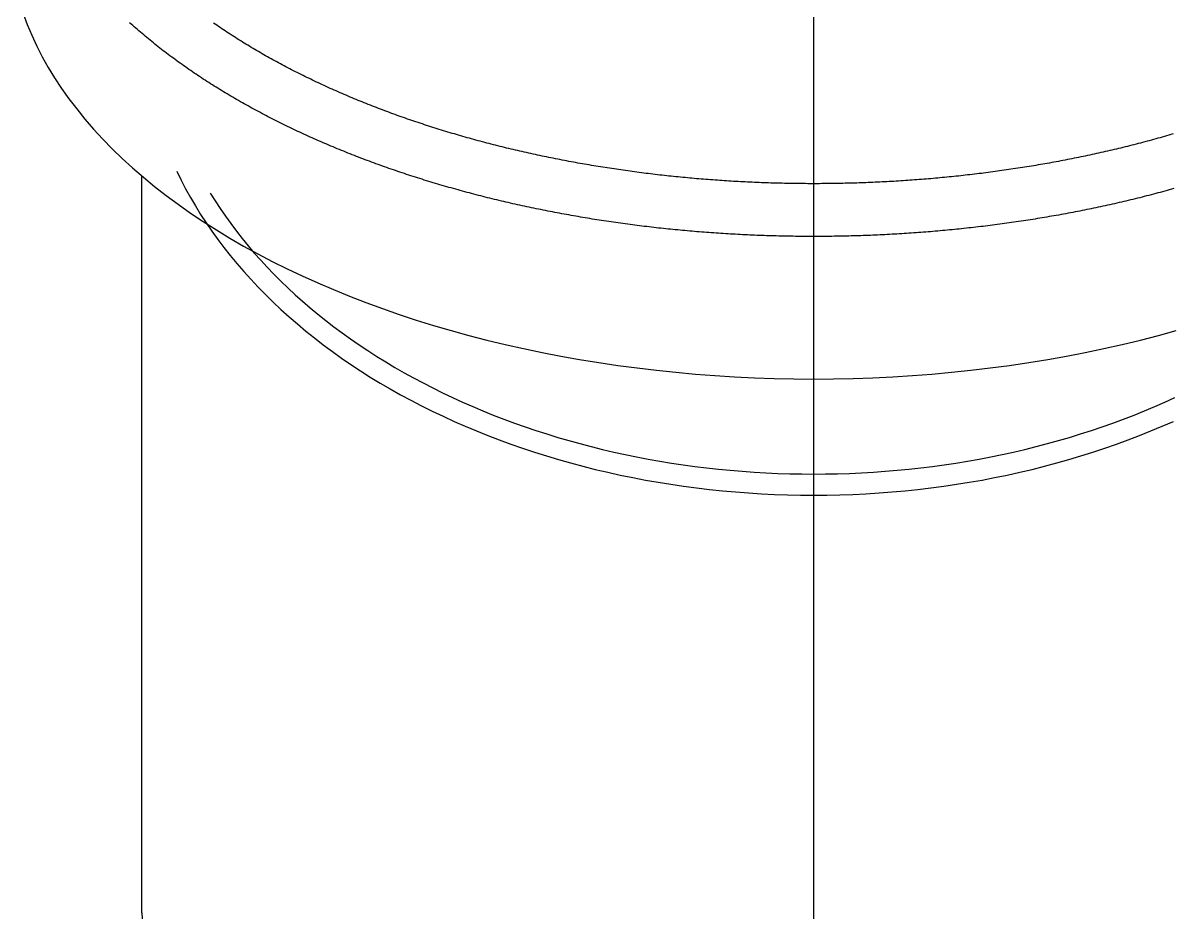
# Model space of a CAD drawing. Extents: x -8.1 to 47.2, y -19.1 to 36.3.
# Drawn here: x 34.48 to 42.18, y 23.64 to 29.6 of the extents above; entities that cross this region are included whole.
import ezdxf

# ---------------------------------------------------------------- set-up
doc = ezdxf.new("R2010")
doc.units = 0
doc.linetypes.add('CENTER', pattern=[50.8, 31.75, -6.35, 6.35, -6.35])
doc.layers.get('0').update_dxf_attribs({"linetype": 'CONTINUOUS'})
doc.layers.add('CENTER', color=1, linetype='CENTER')

msp = doc.modelspace()

# ---------------------------------------------------------------- linework, layer by layer
at = {"color": 7, "linetype": 'CONTINUOUS'}
msp.add_line((35.2764, 23.6438), (35.2764, 28.5794), dxfattribs=at)
for points in [[(34.4802, 29.667, 0), (34.5076, 29.594, 0), (34.5383, 29.5214, 0), (34.5721, 29.4492, 0), (34.609, 29.3775, 0), (34.649, 29.3064, 0), (34.6921, 29.2358, 0), (34.7383, 29.1659, 0), (34.7875, 29.0966, 0), (34.8397, 29.028, 0), (34.8949, 28.9601, 0), (34.953, 28.8931, 0), (35.0141, 28.8268, 0), (35.078, 28.7615, 0), (35.1447, 28.697, 0), (35.2142, 28.6335, 0), (35.2865, 28.5709, 0), (35.3615, 28.5094, 0), (35.4391, 28.4489, 0), (35.5194, 28.3895, 0), (35.6022, 28.3312, 0), (35.6875, 28.2741, 0), (35.7753, 28.2182, 0), (35.8655, 28.1636, 0), (35.9581, 28.1102, 0), (36.0529, 28.058, 0), (36.15, 28.0072, 0), (36.2493, 27.9578, 0), (36.3507, 27.9098, 0), (36.4542, 27.8631, 0), (36.5597, 27.818, 0), (36.6671, 27.7742, 0), (36.7764, 27.732, 0), (36.8875, 27.6913, 0), (37.0003, 27.6522, 0), (37.1148, 27.6146, 0), (37.2309, 27.5786, 0), (37.3485, 27.5443, 0), (37.4676, 27.5115, 0), (37.5881, 27.4804, 0), (37.71, 27.451, 0), (37.833, 27.4233, 0), (37.9572, 27.3973, 0), (38.0826, 27.3731, 0), (38.2089, 27.3505, 0), (38.3362, 27.3297, 0), (38.4643, 27.3107, 0), (38.5933, 27.2935, 0), (38.723, 27.278, 0), (38.8532, 27.2644, 0), (38.9841, 27.2525, 0), (39.1154, 27.2425, 0), (39.2471, 27.2342, 0), (39.3792, 27.2278, 0), (39.5115, 27.2233, 0), (39.6439, 27.2205, 0), (39.7764, 27.2196, 0), (39.909, 27.2205, 0), (40.0414, 27.2233, 0), (40.1737, 27.2278, 0), (40.3057, 27.2342, 0), (40.4375, 27.2425, 0), (40.5688, 27.2525, 0), (40.6996, 27.2644, 0), (40.8299, 27.278, 0), (40.9596, 27.2935, 0), (41.0885, 27.3107, 0), (41.2167, 27.3297, 0), (41.344, 27.3505, 0), (41.4703, 27.3731, 0), (41.5956, 27.3973, 0), (41.7199, 27.4233, 0), (41.8429, 27.451, 0), (41.9647, 27.4804, 0), (42.0852, 27.5115, 0), (42.2043, 27.5443, 0)], [(35.5107, 28.6106, 0), (35.5394, 28.552, 0), (35.5697, 28.4939, 0), (35.6016, 28.4361, 0), (35.6351, 28.3788, 0), (35.6702, 28.322, 0), (35.7069, 28.2657, 0), (35.745, 28.2099, 0), (35.7848, 28.1547, 0), (35.826, 28.1, 0), (35.8687, 28.0458, 0), (35.9129, 27.9923, 0), (35.9586, 27.9394, 0), (36.0057, 27.8872, 0), (36.0543, 27.8355, 0), (36.1042, 27.7846, 0), (36.1556, 27.7344, 0), (36.2083, 27.6849, 0), (36.2624, 27.6361, 0), (36.3178, 27.5881, 0), (36.3746, 27.5408, 0), (36.4326, 27.4944, 0), (36.4919, 27.4487, 0), (36.5524, 27.4039, 0), (36.6142, 27.3599, 0), (36.6772, 27.3168, 0), (36.7413, 27.2745, 0), (36.8066, 27.2331, 0), (36.873, 27.1927, 0), (36.9405, 27.1532, 0), (37.0091, 27.1146, 0), (37.0788, 27.0769, 0), (37.1495, 27.0403, 0), (37.2211, 27.0046, 0), (37.2938, 26.9699, 0), (37.3673, 26.9362, 0), (37.4418, 26.9035, 0), (37.5172, 26.8719, 0), (37.5934, 26.8413, 0), (37.6705, 26.8117, 0), (37.7484, 26.7833, 0), (37.827, 26.7559, 0), (37.9064, 26.7296, 0), (37.9865, 26.7043, 0), (38.0672, 26.6802, 0), (38.1486, 26.6573, 0), (38.2307, 26.6354, 0), (38.3133, 26.6147, 0), (38.3965, 26.5951, 0), (38.4802, 26.5767, 0), (38.5643, 26.5594, 0), (38.649, 26.5433, 0), (38.7341, 26.5283, 0), (38.8195, 26.5146, 0), (38.9054, 26.502, 0), (38.9915, 26.4906, 0), (39.078, 26.4803, 0), (39.1647, 26.4713, 0), (39.2517, 26.4635, 0), (39.3388, 26.4569, 0), (39.4262, 26.4514, 0), (39.5136, 26.4472, 0), (39.6012, 26.4442, 0), (39.6888, 26.4424, 0), (39.7764, 26.4418, 0), (39.8641, 26.4424, 0), (39.9517, 26.4442, 0), (40.0393, 26.4472, 0), (40.1267, 26.4514, 0), (40.2141, 26.4569, 0), (40.3012, 26.4635, 0), (40.3882, 26.4713, 0), (40.4749, 26.4803, 0), (40.5614, 26.4906, 0), (40.6475, 26.502, 0), (40.7334, 26.5146, 0), (40.8188, 26.5283, 0), (40.9039, 26.5433, 0), (40.9885, 26.5594, 0), (41.0727, 26.5767, 0), (41.1564, 26.5951, 0), (41.2396, 26.6147, 0), (41.3222, 26.6354, 0), (41.4042, 26.6573, 0), (41.4857, 26.6802, 0), (41.5664, 26.7043, 0), (41.6465, 26.7296, 0), (41.7259, 26.7559, 0), (41.8045, 26.7833, 0), (41.8824, 26.8117, 0), (41.9594, 26.8413, 0), (42.0357, 26.8719, 0), (42.1111, 26.9035, 0), (42.1855, 26.9362, 0)], [(35.7347, 28.4647, 0), (35.767, 28.4129, 0), (35.8007, 28.3616, 0), (35.8356, 28.3106, 0), (35.8719, 28.2602, 0), (35.9094, 28.2102, 0), (35.9483, 28.1607, 0), (35.9884, 28.1117, 0), (36.0297, 28.0632, 0), (36.0723, 28.0153, 0), (36.1161, 27.9679, 0), (36.1612, 27.9211, 0), (36.2074, 27.8749, 0), (36.2548, 27.8293, 0), (36.3034, 27.7843, 0), (36.3531, 27.7399, 0), (36.4039, 27.6962, 0), (36.4559, 27.6531, 0), (36.509, 27.6108, 0), (36.5631, 27.5691, 0), (36.6184, 27.5281, 0), (36.6746, 27.4878, 0), (36.7319, 27.4483, 0), (36.7902, 27.4095, 0), (36.8495, 27.3714, 0), (36.9098, 27.3342, 0), (36.971, 27.2977, 0), (37.0331, 27.262, 0), (37.0961, 27.2271, 0), (37.1601, 27.193, 0), (37.2249, 27.1598, 0), (37.2905, 27.1274, 0), (37.357, 27.0958, 0), (37.4242, 27.0651, 0), (37.4923, 27.0353, 0), (37.5611, 27.0063, 0), (37.6306, 26.9783, 0), (37.7008, 26.9511, 0), (37.7718, 26.9249, 0), (37.8433, 26.8996, 0), (37.9156, 26.8751, 0), (37.9884, 26.8517, 0), (38.0619, 26.8291, 0), (38.1359, 26.8076, 0), (38.2104, 26.7869, 0), (38.2855, 26.7673, 0), (38.3611, 26.7486, 0), (38.4371, 26.7308, 0), (38.5136, 26.7141, 0), (38.5905, 26.6984, 0), (38.6677, 26.6836, 0), (38.7454, 26.6698, 0), (38.8234, 26.6571, 0), (38.9017, 26.6453, 0), (38.9803, 26.6346, 0), (39.0592, 26.6248, 0), (39.1383, 26.6161, 0), (39.2176, 26.6084, 0), (39.2971, 26.6017, 0), (39.3767, 26.5961, 0), (39.4565, 26.5914, 0), (39.5364, 26.5878, 0), (39.6164, 26.5853, 0), (39.6964, 26.5837, 0), (39.7764, 26.5832, 0), (39.8565, 26.5837, 0), (39.9365, 26.5853, 0), (40.0165, 26.5878, 0), (40.0964, 26.5914, 0), (40.1762, 26.5961, 0), (40.2558, 26.6017, 0), (40.3353, 26.6084, 0), (40.4146, 26.6161, 0), (40.4937, 26.6248, 0), (40.5726, 26.6346, 0), (40.6512, 26.6453, 0), (40.7295, 26.6571, 0), (40.8075, 26.6698, 0), (40.8851, 26.6836, 0), (40.9624, 26.6984, 0), (41.0393, 26.7141, 0), (41.1158, 26.7308, 0), (41.1918, 26.7486, 0), (41.2674, 26.7673, 0), (41.3425, 26.7869, 0), (41.417, 26.8076, 0), (41.491, 26.8291, 0), (41.5645, 26.8517, 0), (41.6373, 26.8751, 0), (41.7095, 26.8996, 0), (41.7811, 26.9249, 0), (41.8521, 26.9511, 0), (41.9223, 26.9783, 0), (41.9918, 27.0063, 0), (42.0606, 27.0353, 0), (42.1287, 27.0651, 0), (42.1959, 27.0958, 0)]]:
    msp.add_polyline3d(points, dxfattribs=at)
at = {"color": 7}
for points in [[(42.1889, 28.4945, 0), (42.1738, 28.4903, 0), (42.1586, 28.486, 0), (42.1435, 28.4819, 0), (42.1283, 28.4777, 0), (42.1131, 28.4736, 0), (42.0979, 28.4695, 0), (42.0827, 28.4654, 0), (42.0674, 28.4614, 0), (42.0522, 28.4574, 0), (42.0369, 28.4534, 0), (42.0217, 28.4495, 0), (42.0064, 28.4456, 0), (41.9911, 28.4417, 0), (41.9758, 28.4378, 0), (41.9605, 28.434, 0), (41.9451, 28.4302, 0), (41.9298, 28.4264, 0), (41.9145, 28.4227, 0), (41.8991, 28.4189, 0), (41.8837, 28.4153, 0), (41.8683, 28.4116, 0), (41.8529, 28.408, 0), (41.8375, 28.4044, 0), (41.8221, 28.4008, 0), (41.8067, 28.3973, 0), (41.7912, 28.3937, 0), (41.7758, 28.3903, 0), (41.7603, 28.3868, 0), (41.7448, 28.3834, 0), (41.7293, 28.38, 0), (41.7138, 28.3766, 0), (41.6983, 28.3733, 0), (41.6828, 28.37, 0), (41.6673, 28.3667, 0), (41.6517, 28.3634, 0), (41.6362, 28.3602, 0), (41.6206, 28.357, 0), (41.605, 28.3538, 0), (41.5895, 28.3507, 0), (41.5739, 28.3475, 0), (41.5583, 28.3445, 0), (41.5426, 28.3414, 0), (41.527, 28.3384, 0), (41.5114, 28.3354, 0), (41.4957, 28.3324, 0), (41.4801, 28.3294, 0), (41.4644, 28.3265, 0), (41.4488, 28.3236, 0), (41.4331, 28.3208, 0), (41.4174, 28.3179, 0), (41.4017, 28.3151, 0), (41.386, 28.3124, 0), (41.3703, 28.3096, 0), (41.3545, 28.3069, 0), (41.3388, 28.3042, 0), (41.3231, 28.3015, 0), (41.3073, 28.2989, 0), (41.2915, 28.2963, 0), (41.2758, 28.2937, 0), (41.26, 28.2912, 0), (41.2442, 28.2886, 0), (41.2284, 28.2861, 0), (41.2126, 28.2837, 0), (41.1968, 28.2812, 0), (41.181, 28.2788, 0), (41.1651, 28.2764, 0), (41.1493, 28.2741, 0), (41.1335, 28.2717, 0), (41.1176, 28.2694, 0), (41.1018, 28.2672, 0), (41.0859, 28.2649, 0), (41.07, 28.2627, 0), (41.0541, 28.2605, 0), (41.0383, 28.2583, 0), (41.0224, 28.2562, 0), (41.0065, 28.2541, 0), (40.9906, 28.252, 0), (40.9747, 28.25, 0), (40.9587, 28.2479, 0), (40.9428, 28.2459, 0), (40.9269, 28.244, 0), (40.9109, 28.242, 0), (40.895, 28.2401, 0), (40.879, 28.2382, 0), (40.8631, 28.2364, 0), (40.8471, 28.2345, 0), (40.8311, 28.2327, 0), (40.8152, 28.231, 0), (40.7992, 28.2292, 0), (40.7832, 28.2275, 0), (40.7672, 28.2258, 0), (40.7512, 28.2241, 0), (40.7352, 28.2225, 0), (40.7192, 28.2209, 0), (40.7032, 28.2193, 0), (40.6872, 28.2177, 0), (40.6711, 28.2162, 0), (40.6551, 28.2147, 0), (40.6391, 28.2132, 0), (40.623, 28.2118, 0), (40.607, 28.2104, 0), (40.5909, 28.209, 0), (40.5749, 28.2076, 0), (40.5588, 28.2063, 0), (40.5428, 28.205, 0), (40.5267, 28.2037, 0), (40.5106, 28.2024, 0), (40.4945, 28.2012, 0), (40.4785, 28.2, 0), (40.4624, 28.1988, 0), (40.4463, 28.1977, 0), (40.4302, 28.1966, 0), (40.4141, 28.1955, 0), (40.398, 28.1944, 0), (40.3819, 28.1934, 0), (40.3658, 28.1923, 0), (40.3497, 28.1914, 0), (40.3336, 28.1904, 0), (40.3175, 28.1895, 0), (40.3014, 28.1886, 0), (40.2852, 28.1877, 0), (40.2691, 28.1869, 0), (40.253, 28.186, 0), (40.2369, 28.1852, 0), (40.2207, 28.1845, 0), (40.2046, 28.1837, 0), (40.1884, 28.183, 0), (40.1723, 28.1824, 0), (40.1562, 28.1817, 0), (40.14, 28.1811, 0), (40.1239, 28.1805, 0), (40.1077, 28.1799, 0), (40.0916, 28.1794, 0), (40.0754, 28.1788, 0), (40.0593, 28.1783, 0), (40.0431, 28.1779, 0), (40.027, 28.1774, 0), (40.0108, 28.177, 0), (39.9947, 28.1767, 0), (39.9785, 28.1763, 0), (39.9623, 28.176, 0), (39.9462, 28.1757, 0), (39.93, 28.1754, 0), (39.9138, 28.1752, 0), (39.8977, 28.1749, 0), (39.8815, 28.1747, 0), (39.8654, 28.1746, 0), (39.8492, 28.1744, 0), (39.833, 28.1743, 0), (39.8169, 28.1743, 0), (39.8007, 28.1742, 0), (39.7845, 28.1742, 0), (39.7684, 28.1742, 0), (39.7522, 28.1742, 0), (39.736, 28.1743, 0), (39.7199, 28.1743, 0), (39.7037, 28.1745, 0), (39.6875, 28.1746, 0), (39.6714, 28.1748, 0), (39.6552, 28.1749, 0), (39.639, 28.1752, 0), (39.6229, 28.1754, 0), (39.6067, 28.1757, 0), (39.5905, 28.176, 0), (39.5744, 28.1763, 0), (39.5582, 28.1767, 0), (39.5421, 28.177, 0), (39.5259, 28.1775, 0), (39.5097, 28.1779, 0), (39.4936, 28.1784, 0), (39.4774, 28.1788, 0), (39.4613, 28.1794, 0), (39.4451, 28.1799, 0), (39.429, 28.1805, 0), (39.4128, 28.1811, 0), (39.3967, 28.1817, 0), (39.3806, 28.1824, 0), (39.3644, 28.1831, 0), (39.3483, 28.1838, 0), (39.3322, 28.1845, 0), (39.316, 28.1853, 0), (39.2999, 28.1861, 0), (39.2838, 28.1869, 0), (39.2676, 28.1877, 0), (39.2515, 28.1886, 0), (39.2354, 28.1895, 0), (39.2193, 28.1904, 0), (39.2032, 28.1914, 0), (39.1871, 28.1924, 0), (39.171, 28.1934, 0), (39.1549, 28.1944, 0), (39.1388, 28.1955, 0), (39.1227, 28.1966, 0), (39.1066, 28.1977, 0), (39.0905, 28.1988, 0), (39.0744, 28.2, 0), (39.0583, 28.2012, 0), (39.0423, 28.2024, 0), (39.0262, 28.2037, 0), (39.0101, 28.205, 0), (38.9941, 28.2063, 0), (38.978, 28.2076, 0), (38.962, 28.209, 0), (38.9459, 28.2104, 0), (38.9299, 28.2118, 0), (38.9138, 28.2132, 0), (38.8978, 28.2147, 0), (38.8818, 28.2162, 0), (38.8657, 28.2177, 0), (38.8497, 28.2193, 0), (38.8337, 28.2209, 0), (38.8177, 28.2225, 0), (38.8017, 28.2241, 0), (38.7857, 28.2258, 0), (38.7697, 28.2275, 0), (38.7537, 28.2292, 0), (38.7377, 28.2309, 0), (38.7217, 28.2327, 0), (38.7058, 28.2345, 0), (38.6898, 28.2364, 0), (38.6739, 28.2382, 0), (38.6579, 28.2401, 0), (38.642, 28.242, 0), (38.626, 28.244, 0), (38.6101, 28.2459, 0), (38.5942, 28.2479, 0), (38.5782, 28.25, 0), (38.5623, 28.252, 0), (38.5464, 28.2541, 0), (38.5305, 28.2562, 0), (38.5146, 28.2583, 0), (38.4987, 28.2605, 0), (38.4829, 28.2627, 0), (38.467, 28.2649, 0), (38.4511, 28.2672, 0), (38.4353, 28.2694, 0), (38.4194, 28.2717, 0), (38.4036, 28.2741, 0), (38.3877, 28.2764, 0), (38.3719, 28.2788, 0), (38.3561, 28.2812, 0), (38.3403, 28.2837, 0), (38.3245, 28.2861, 0), (38.3087, 28.2886, 0), (38.2929, 28.2912, 0), (38.2771, 28.2937, 0), (38.2614, 28.2963, 0), (38.2456, 28.2989, 0), (38.2298, 28.3015, 0), (38.2141, 28.3042, 0), (38.1984, 28.3069, 0), (38.1826, 28.3096, 0), (38.1669, 28.3124, 0), (38.1512, 28.3152, 0), (38.1355, 28.318, 0), (38.1198, 28.3208, 0), (38.1041, 28.3237, 0), (38.0885, 28.3265, 0), (38.0728, 28.3295, 0), (38.0571, 28.3324, 0), (38.0415, 28.3354, 0), (38.0259, 28.3384, 0), (38.0102, 28.3414, 0), (37.9946, 28.3445, 0), (37.979, 28.3476, 0), (37.9634, 28.3507, 0), (37.9478, 28.3538, 0), (37.9323, 28.357, 0), (37.9167, 28.3602, 0), (37.9012, 28.3634, 0), (37.8856, 28.3667, 0), (37.8701, 28.37, 0), (37.8546, 28.3733, 0), (37.839, 28.3766, 0), (37.8235, 28.38, 0), (37.808, 28.3834, 0), (37.7926, 28.3868, 0), (37.7771, 28.3903, 0), (37.7616, 28.3938, 0), (37.7462, 28.3973, 0), (37.7307, 28.4008, 0), (37.7153, 28.4044, 0), (37.6999, 28.408, 0), (37.6845, 28.4116, 0), (37.6691, 28.4153, 0), (37.6537, 28.419, 0), (37.6383, 28.4227, 0), (37.623, 28.4264, 0), (37.6076, 28.4302, 0), (37.5923, 28.434, 0), (37.577, 28.4378, 0), (37.5617, 28.4417, 0), (37.5464, 28.4456, 0), (37.5311, 28.4495, 0), (37.5158, 28.4534, 0), (37.5005, 28.4574, 0), (37.4853, 28.4614, 0), (37.4701, 28.4655, 0), (37.4548, 28.4695, 0), (37.4396, 28.4736, 0), (37.4244, 28.4777, 0), (37.4093, 28.4819, 0), (37.3941, 28.4861, 0), (37.3789, 28.4903, 0), (37.3638, 28.4945, 0), (37.3487, 28.4988, 0), (37.3336, 28.5031, 0), (37.3185, 28.5074, 0), (37.3034, 28.5118, 0), (37.2883, 28.5161, 0), (37.2733, 28.5206, 0), (37.2583, 28.525, 0), (37.2432, 28.5295, 0), (37.2282, 28.534, 0), (37.2133, 28.5385, 0), (37.1983, 28.5431, 0), (37.1833, 28.5477, 0), (37.1684, 28.5523, 0), (37.1535, 28.5569, 0), (37.1386, 28.5616, 0), (37.1237, 28.5663, 0), (37.1088, 28.5711, 0), (37.0939, 28.5759, 0), (37.0791, 28.5807, 0), (37.0643, 28.5855, 0), (37.0495, 28.5903, 0), (37.0347, 28.5952, 0), (37.0199, 28.6002, 0), (37.0052, 28.6051, 0), (36.9904, 28.6101, 0), (36.9757, 28.6151, 0), (36.961, 28.6201, 0), (36.9463, 28.6252, 0), (36.9317, 28.6303, 0), (36.917, 28.6354, 0), (36.9024, 28.6406, 0), (36.8878, 28.6458, 0), (36.8732, 28.651, 0), (36.8586, 28.6563, 0), (36.8441, 28.6615, 0), (36.8296, 28.6668, 0), (36.815, 28.6722, 0), (36.8005, 28.6776, 0), (36.7861, 28.683, 0), (36.7716, 28.6884, 0), (36.7572, 28.6939, 0), (36.7428, 28.6994, 0), (36.7284, 28.7049, 0), (36.714, 28.7104, 0), (36.6997, 28.716, 0), (36.6853, 28.7216, 0), (36.671, 28.7273, 0), (36.6567, 28.7329, 0), (36.6425, 28.7387, 0), (36.6282, 28.7444, 0), (36.614, 28.7502, 0), (36.5998, 28.756, 0), (36.5856, 28.7618, 0), (36.5715, 28.7676, 0), (36.5573, 28.7735, 0), (36.5432, 28.7794, 0), (36.5291, 28.7854, 0), (36.5151, 28.7914, 0), (36.5011, 28.7974, 0), (36.4871, 28.8034, 0), (36.4731, 28.8095, 0), (36.4591, 28.8156, 0), (36.4452, 28.8217, 0), (36.4313, 28.8279, 0), (36.4174, 28.834, 0), (36.4035, 28.8403, 0), (36.3897, 28.8465, 0), (36.3759, 28.8528, 0), (36.3621, 28.8591, 0), (36.3484, 28.8654, 0), (36.3347, 28.8718, 0), (36.321, 28.8782, 0), (36.3073, 28.8846, 0), (36.2937, 28.8911, 0), (36.2801, 28.8976, 0), (36.2665, 28.9041, 0), (36.2529, 28.9106, 0), (36.2394, 28.9172, 0), (36.2259, 28.9238, 0), (36.2124, 28.9305, 0), (36.199, 28.9371, 0), (36.1856, 28.9438, 0), (36.1722, 28.9506, 0), (36.1589, 28.9573, 0), (36.1455, 28.9641, 0), (36.1323, 28.9709, 0), (36.119, 28.9778, 0), (36.1058, 28.9847, 0), (36.0926, 28.9916, 0), (36.0794, 28.9985, 0), (36.0663, 29.0055, 0), (36.0532, 29.0125, 0), (36.0401, 29.0195, 0), (36.027, 29.0266, 0), (36.014, 29.0337, 0), (36.0011, 29.0408, 0), (35.9881, 29.048, 0), (35.9752, 29.0551, 0), (35.9623, 29.0623, 0), (35.9495, 29.0696, 0), (35.9367, 29.0769, 0), (35.9239, 29.0842, 0), (35.9111, 29.0915, 0), (35.8984, 29.0989, 0), (35.8857, 29.1063, 0), (35.8731, 29.1137, 0), (35.8605, 29.1211, 0), (35.8479, 29.1286, 0), (35.8354, 29.1361, 0), (35.8229, 29.1437, 0), (35.8104, 29.1512, 0), (35.7979, 29.1589, 0), (35.7855, 29.1665, 0), (35.7732, 29.1742, 0), (35.7608, 29.1818, 0), (35.7486, 29.1896, 0), (35.7363, 29.1973, 0), (35.7241, 29.2051, 0), (35.7119, 29.2129, 0), (35.6998, 29.2208, 0), (35.6876, 29.2287, 0), (35.6756, 29.2366, 0), (35.6635, 29.2445, 0), (35.6515, 29.2525, 0), (35.6396, 29.2605, 0), (35.6277, 29.2685, 0), (35.6158, 29.2765, 0), (35.6039, 29.2846, 0), (35.5921, 29.2928, 0), (35.5804, 29.3009, 0), (35.5686, 29.3091, 0), (35.5569, 29.3173, 0), (35.5453, 29.3255, 0), (35.5337, 29.3338, 0), (35.5221, 29.3421, 0), (35.5106, 29.3505, 0), (35.4991, 29.3588, 0), (35.4876, 29.3672, 0), (35.4762, 29.3757, 0), (35.4648, 29.3841, 0), (35.4535, 29.3926, 0), (35.4422, 29.4011, 0), (35.431, 29.4097, 0), (35.4197, 29.4183, 0), (35.4086, 29.4269, 0), (35.3974, 29.4355, 0), (35.3864, 29.4442, 0), (35.3753, 29.4529, 0), (35.3643, 29.4617, 0), (35.3534, 29.4704, 0), (35.3425, 29.4792, 0), (35.3316, 29.4881, 0), (35.3208, 29.4969, 0), (35.31, 29.5058, 0), (35.2993, 29.5148, 0), (35.2886, 29.5237, 0), (35.2779, 29.5327, 0), (35.2673, 29.5417, 0), (35.2568, 29.5508, 0), (35.2463, 29.5598, 0), (35.2358, 29.569, 0), (35.2254, 29.5781, 0), (35.2151, 29.5873, 0), (35.2047, 29.5965, 0), (35.1945, 29.6057, 0)], [(42.1833, 28.8605, 0), (42.1689, 28.8563, 0), (42.1545, 28.8521, 0), (42.14, 28.8479, 0), (42.1255, 28.8438, 0), (42.111, 28.8396, 0), (42.0965, 28.8355, 0), (42.082, 28.8315, 0), (42.0675, 28.8274, 0), (42.053, 28.8234, 0), (42.0384, 28.8194, 0), (42.0238, 28.8155, 0), (42.0092, 28.8116, 0), (41.9946, 28.8077, 0), (41.98, 28.8038, 0), (41.9654, 28.8, 0), (41.9508, 28.7961, 0), (41.9361, 28.7924, 0), (41.9215, 28.7886, 0), (41.9068, 28.7849, 0), (41.8921, 28.7812, 0), (41.8774, 28.7775, 0), (41.8627, 28.7738, 0), (41.848, 28.7702, 0), (41.8333, 28.7666, 0), (41.8185, 28.7631, 0), (41.8038, 28.7595, 0), (41.789, 28.756, 0), (41.7742, 28.7525, 0), (41.7594, 28.7491, 0), (41.7446, 28.7457, 0), (41.7298, 28.7423, 0), (41.715, 28.7389, 0), (41.7001, 28.7355, 0), (41.6853, 28.7322, 0), (41.6704, 28.7289, 0), (41.6556, 28.7257, 0), (41.6407, 28.7224, 0), (41.6258, 28.7192, 0), (41.6109, 28.716, 0), (41.5959, 28.7129, 0), (41.581, 28.7097, 0), (41.5661, 28.7066, 0), (41.5511, 28.7036, 0), (41.5362, 28.7005, 0), (41.5212, 28.6975, 0), (41.5062, 28.6945, 0), (41.4912, 28.6915, 0), (41.4762, 28.6886, 0), (41.4612, 28.6857, 0), (41.4462, 28.6828, 0), (41.4312, 28.6799, 0), (41.4161, 28.6771, 0), (41.4011, 28.6743, 0), (41.386, 28.6715, 0), (41.3709, 28.6688, 0), (41.3558, 28.6661, 0), (41.3408, 28.6634, 0), (41.3257, 28.6607, 0), (41.3105, 28.6581, 0), (41.2954, 28.6554, 0), (41.2803, 28.6529, 0), (41.2652, 28.6503, 0), (41.25, 28.6478, 0), (41.2349, 28.6452, 0), (41.2197, 28.6428, 0), (41.2045, 28.6403, 0), (41.1893, 28.6379, 0), (41.1742, 28.6355, 0), (41.159, 28.6331, 0), (41.1438, 28.6308, 0), (41.1285, 28.6284, 0), (41.1133, 28.6261, 0), (41.0981, 28.6239, 0), (41.0829, 28.6216, 0), (41.0676, 28.6194, 0), (41.0524, 28.6172, 0), (41.0371, 28.6151, 0), (41.0218, 28.6129, 0), (41.0066, 28.6108, 0), (40.9913, 28.6088, 0), (40.976, 28.6067, 0), (40.9607, 28.6047, 0), (40.9454, 28.6027, 0), (40.9301, 28.6007, 0), (40.9148, 28.5987, 0), (40.8994, 28.5968, 0), (40.8841, 28.5949, 0), (40.8688, 28.5931, 0), (40.8534, 28.5912, 0), (40.8381, 28.5894, 0), (40.8227, 28.5876, 0), (40.8074, 28.5859, 0), (40.792, 28.5841, 0), (40.7766, 28.5824, 0), (40.7612, 28.5807, 0), (40.7458, 28.5791, 0), (40.7304, 28.5774, 0), (40.7151, 28.5758, 0), (40.6996, 28.5743, 0), (40.6842, 28.5727, 0), (40.6688, 28.5712, 0), (40.6534, 28.5697, 0), (40.638, 28.5682, 0), (40.6225, 28.5668, 0), (40.6071, 28.5653, 0), (40.5917, 28.5639, 0), (40.5762, 28.5626, 0), (40.5608, 28.5612, 0), (40.5453, 28.5599, 0), (40.5299, 28.5586, 0), (40.5144, 28.5574, 0), (40.4989, 28.5561, 0), (40.4835, 28.5549, 0), (40.468, 28.5537, 0), (40.4525, 28.5526, 0), (40.437, 28.5515, 0), (40.4215, 28.5504, 0), (40.406, 28.5493, 0), (40.3905, 28.5482, 0), (40.375, 28.5472, 0), (40.3595, 28.5462, 0), (40.344, 28.5452, 0), (40.3285, 28.5443, 0), (40.313, 28.5434, 0), (40.2975, 28.5425, 0), (40.282, 28.5416, 0), (40.2664, 28.5408, 0), (40.2509, 28.5399, 0), (40.2354, 28.5392, 0), (40.2199, 28.5384, 0), (40.2043, 28.5377, 0), (40.1888, 28.537, 0), (40.1732, 28.5363, 0), (40.1577, 28.5356, 0), (40.1422, 28.535, 0), (40.1266, 28.5344, 0), (40.1111, 28.5338, 0), (40.0955, 28.5332, 0), (40.08, 28.5327, 0), (40.0644, 28.5322, 0), (40.0488, 28.5318, 0), (40.0333, 28.5313, 0), (40.0177, 28.5309, 0), (40.0022, 28.5305, 0), (39.9866, 28.5301, 0), (39.971, 28.5298, 0), (39.9555, 28.5295, 0), (39.9399, 28.5292, 0), (39.9243, 28.5289, 0), (39.9088, 28.5287, 0), (39.8932, 28.5285, 0), (39.8776, 28.5283, 0), (39.8621, 28.5281, 0), (39.8465, 28.528, 0), (39.8309, 28.5279, 0), (39.8154, 28.5278, 0), (39.7998, 28.5278, 0), (39.7842, 28.5277, 0), (39.7687, 28.5277, 0), (39.7531, 28.5278, 0), (39.7375, 28.5278, 0), (39.7219, 28.5279, 0), (39.7064, 28.528, 0), (39.6908, 28.5281, 0), (39.6752, 28.5283, 0), (39.6597, 28.5285, 0), (39.6441, 28.5287, 0), (39.6285, 28.5289, 0), (39.613, 28.5292, 0), (39.5974, 28.5295, 0), (39.5818, 28.5298, 0), (39.5663, 28.5301, 0), (39.5507, 28.5305, 0), (39.5351, 28.5309, 0), (39.5196, 28.5313, 0), (39.504, 28.5318, 0), (39.4885, 28.5322, 0), (39.4729, 28.5327, 0), (39.4574, 28.5333, 0), (39.4418, 28.5338, 0), (39.4263, 28.5344, 0), (39.4107, 28.535, 0), (39.3952, 28.5356, 0), (39.3796, 28.5363, 0), (39.3641, 28.537, 0), (39.3486, 28.5377, 0), (39.333, 28.5384, 0), (39.3175, 28.5392, 0), (39.302, 28.54, 0), (39.2864, 28.5408, 0), (39.2709, 28.5416, 0), (39.2554, 28.5425, 0), (39.2399, 28.5434, 0), (39.2244, 28.5443, 0), (39.2088, 28.5452, 0), (39.1933, 28.5462, 0), (39.1778, 28.5472, 0), (39.1623, 28.5482, 0), (39.1468, 28.5493, 0), (39.1313, 28.5504, 0), (39.1159, 28.5515, 0), (39.1004, 28.5526, 0), (39.0849, 28.5537, 0), (39.0694, 28.5549, 0), (39.0539, 28.5561, 0), (39.0385, 28.5574, 0), (39.023, 28.5586, 0), (39.0076, 28.5599, 0), (38.9921, 28.5612, 0), (38.9767, 28.5626, 0), (38.9612, 28.5639, 0), (38.9458, 28.5653, 0), (38.9303, 28.5667, 0), (38.9149, 28.5682, 0), (38.8995, 28.5697, 0), (38.8841, 28.5712, 0), (38.8686, 28.5727, 0), (38.8532, 28.5742, 0), (38.8378, 28.5758, 0), (38.8224, 28.5774, 0), (38.807, 28.579, 0), (38.7917, 28.5807, 0), (38.7763, 28.5824, 0), (38.7609, 28.5841, 0), (38.7455, 28.5858, 0), (38.7302, 28.5876, 0), (38.7148, 28.5894, 0), (38.6995, 28.5912, 0), (38.6841, 28.593, 0), (38.6688, 28.5949, 0), (38.6535, 28.5968, 0), (38.6381, 28.5987, 0), (38.6228, 28.6007, 0), (38.6075, 28.6027, 0), (38.5922, 28.6047, 0), (38.5769, 28.6067, 0), (38.5616, 28.6087, 0), (38.5463, 28.6108, 0), (38.5311, 28.6129, 0), (38.5158, 28.6151, 0), (38.5005, 28.6172, 0), (38.4853, 28.6194, 0), (38.47, 28.6216, 0), (38.4548, 28.6239, 0), (38.4396, 28.6261, 0), (38.4243, 28.6284, 0), (38.4091, 28.6308, 0), (38.3939, 28.6331, 0), (38.3787, 28.6355, 0), (38.3635, 28.6379, 0), (38.3484, 28.6403, 0), (38.3332, 28.6428, 0), (38.318, 28.6453, 0), (38.3029, 28.6478, 0), (38.2877, 28.6503, 0), (38.2726, 28.6529, 0), (38.2575, 28.6555, 0), (38.2424, 28.6581, 0), (38.2272, 28.6607, 0), (38.2121, 28.6634, 0), (38.1971, 28.6661, 0), (38.182, 28.6688, 0), (38.1669, 28.6716, 0), (38.1518, 28.6743, 0), (38.1368, 28.6771, 0), (38.1217, 28.68, 0), (38.1067, 28.6828, 0), (38.0917, 28.6857, 0), (38.0767, 28.6886, 0), (38.0617, 28.6916, 0), (38.0467, 28.6945, 0), (38.0317, 28.6975, 0), (38.0167, 28.7005, 0), (38.0018, 28.7036, 0), (37.9868, 28.7067, 0), (37.9719, 28.7098, 0), (37.9569, 28.7129, 0), (37.942, 28.716, 0), (37.9271, 28.7192, 0), (37.9122, 28.7224, 0), (37.8973, 28.7257, 0), (37.8824, 28.7289, 0), (37.8676, 28.7322, 0), (37.8527, 28.7355, 0), (37.8379, 28.7389, 0), (37.823, 28.7423, 0), (37.8082, 28.7457, 0), (37.7934, 28.7491, 0), (37.7786, 28.7525, 0), (37.7638, 28.756, 0), (37.749, 28.7595, 0), (37.7343, 28.7631, 0), (37.7195, 28.7666, 0), (37.7048, 28.7702, 0), (37.6901, 28.7739, 0), (37.6753, 28.7775, 0), (37.6606, 28.7812, 0), (37.6459, 28.7849, 0), (37.6313, 28.7886, 0), (37.6166, 28.7924, 0), (37.602, 28.7962, 0), (37.5873, 28.8, 0), (37.5727, 28.8038, 0), (37.5581, 28.8077, 0), (37.5435, 28.8116, 0), (37.5289, 28.8155, 0), (37.5143, 28.8195, 0), (37.4998, 28.8234, 0), (37.4852, 28.8275, 0), (37.4707, 28.8315, 0), (37.4562, 28.8356, 0), (37.4417, 28.8397, 0), (37.4272, 28.8438, 0), (37.4127, 28.8479, 0), (37.3983, 28.8521, 0), (37.3839, 28.8563, 0), (37.3694, 28.8605, 0), (37.355, 28.8648, 0), (37.3406, 28.8691, 0), (37.3263, 28.8734, 0), (37.3119, 28.8777, 0), (37.2976, 28.8821, 0), (37.2832, 28.8865, 0), (37.2689, 28.8909, 0), (37.2546, 28.8954, 0), (37.2404, 28.8999, 0), (37.2261, 28.9044, 0), (37.2119, 28.9089, 0), (37.1976, 28.9135, 0), (37.1834, 28.9181, 0), (37.1692, 28.9227, 0), (37.1551, 28.9274, 0), (37.1409, 28.932, 0), (37.1268, 28.9368, 0), (37.1126, 28.9415, 0), (37.0985, 28.9463, 0), (37.0845, 28.9511, 0), (37.0704, 28.9559, 0), (37.0563, 28.9607, 0), (37.0423, 28.9656, 0), (37.0283, 28.9705, 0), (37.0143, 28.9755, 0), (37.0003, 28.9804, 0), (36.9864, 28.9854, 0), (36.9725, 28.9904, 0), (36.9585, 28.9955, 0), (36.9446, 29.0006, 0), (36.9308, 29.0057, 0), (36.9169, 29.0108, 0), (36.9031, 29.016, 0), (36.8893, 29.0212, 0), (36.8755, 29.0264, 0), (36.8617, 29.0316, 0), (36.8479, 29.0369, 0), (36.8342, 29.0422, 0), (36.8205, 29.0475, 0), (36.8068, 29.0529, 0), (36.7931, 29.0583, 0), (36.7795, 29.0637, 0), (36.7659, 29.0692, 0), (36.7522, 29.0747, 0), (36.7387, 29.0802, 0), (36.7251, 29.0857, 0), (36.7116, 29.0913, 0), (36.6981, 29.0969, 0), (36.6846, 29.1025, 0), (36.6711, 29.1081, 0), (36.6577, 29.1138, 0), (36.6443, 29.1195, 0), (36.6309, 29.1252, 0), (36.6175, 29.131, 0), (36.6042, 29.1368, 0), (36.5908, 29.1426, 0), (36.5776, 29.1484, 0), (36.5643, 29.1543, 0), (36.5511, 29.1602, 0), (36.5378, 29.1661, 0), (36.5247, 29.1721, 0), (36.5115, 29.1781, 0), (36.4984, 29.1841, 0), (36.4853, 29.1901, 0), (36.4722, 29.1962, 0), (36.4591, 29.2023, 0), (36.4461, 29.2084, 0), (36.4331, 29.2146, 0), (36.4202, 29.2208, 0), (36.4072, 29.227, 0), (36.3943, 29.2332, 0), (36.3814, 29.2395, 0), (36.3686, 29.2458, 0), (36.3558, 29.2521, 0), (36.343, 29.2585, 0), (36.3302, 29.2648, 0), (36.3175, 29.2712, 0), (36.3048, 29.2777, 0), (36.2921, 29.2841, 0), (36.2794, 29.2906, 0), (36.2668, 29.2971, 0), (36.2542, 29.3037, 0), (36.2417, 29.3103, 0), (36.2291, 29.3169, 0), (36.2167, 29.3235, 0), (36.2042, 29.3302, 0), (36.1918, 29.3368, 0), (36.1794, 29.3436, 0), (36.167, 29.3503, 0), (36.1547, 29.3571, 0), (36.1424, 29.3639, 0), (36.1301, 29.3707, 0), (36.1178, 29.3775, 0), (36.1056, 29.3844, 0), (36.0935, 29.3913, 0), (36.0813, 29.3983, 0), (36.0692, 29.4052, 0), (36.0571, 29.4122, 0), (36.0451, 29.4192, 0), (36.0331, 29.4263, 0), (36.0211, 29.4334, 0), (36.0092, 29.4405, 0), (35.9973, 29.4476, 0), (35.9854, 29.4548, 0), (35.9736, 29.4619, 0), (35.9618, 29.4692, 0), (35.95, 29.4764, 0), (35.9383, 29.4837, 0), (35.9266, 29.491, 0), (35.915, 29.4983, 0), (35.9033, 29.5056, 0), (35.8917, 29.513, 0), (35.8802, 29.5204, 0), (35.8687, 29.5279, 0), (35.8572, 29.5353, 0), (35.8458, 29.5428, 0), (35.8344, 29.5503, 0), (35.823, 29.5579, 0), (35.8117, 29.5655, 0), (35.8004, 29.5731, 0), (35.7892, 29.5807, 0), (35.7779, 29.5883, 0), (35.7668, 29.596, 0), (35.7556, 29.6037, 0)]]:
    msp.add_polyline3d(points, dxfattribs=at)
at = {"color": 7, "linetype": 'CONTINUOUS'}
msp.add_arc((38.5605, 23.7857), 3.2871, 182.47423, 243.23916, dxfattribs=at)
at = {"layer": 'CENTER', "color": 1, "linetype": 'CENTER'}
msp.add_line((39.7764, -2), (39.7764, 36.2553), dxfattribs=at)

doc.saveas('drawing.dxf')
